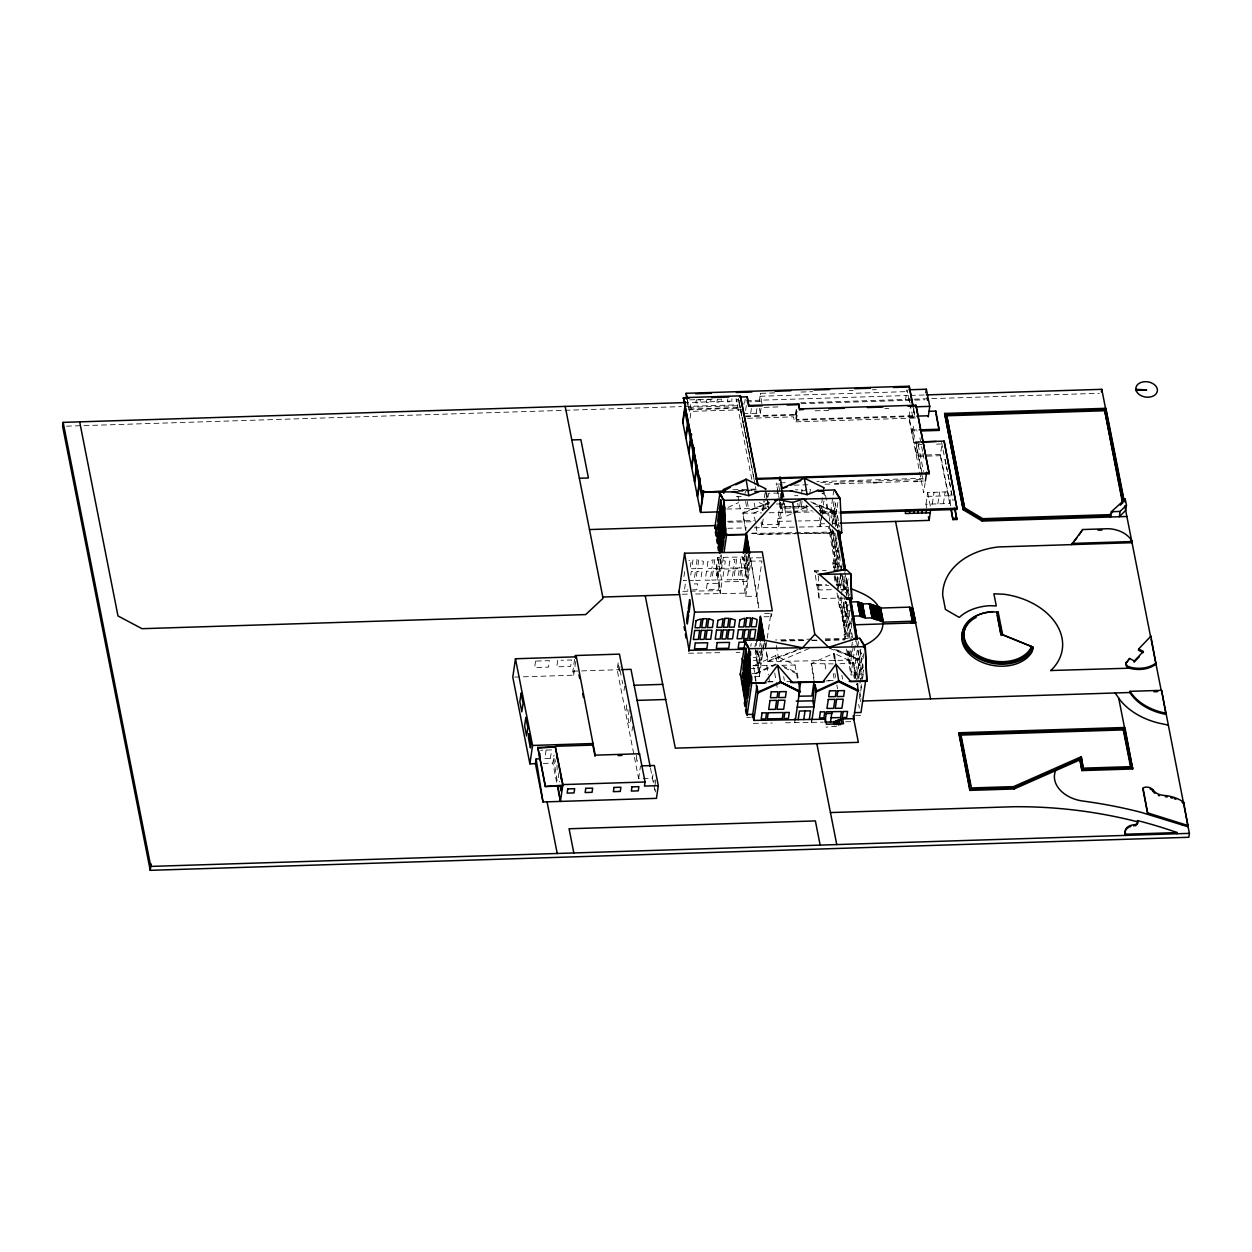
<?xml version="1.0" encoding="UTF-8"?>
<svg xmlns="http://www.w3.org/2000/svg" width="1252" height="1252" viewBox="0 0 1252 1252"><rect width="100%" height="100%" fill="white"/><g stroke="black" fill="none" stroke-linecap="round" stroke-linejoin="round"><path stroke-width="0.75" stroke-dasharray="5 3.75" d="M844.333 598.049L819.09 598.487L814.582 570.74L826.226 570.536M557.719 660.383L556.78 666.846L570.615 666.408L571.569 659.945L561.178 660.273M546.091 750.089L544.839 758.696L553.54 758.415L557.437 782.719M550.379 758.524L551.631 749.917L540.567 750.261M556.639 782.265L552.868 763.11L554.057 754.956M556.983 764.988L557.234 771.154M514.682 677.082L573.666 675.204L572.884 671.182L574.903 657.269M558.971 772.656L558.361 776.866L559.362 781.905M573.666 675.204L575.951 659.554M618.175 662.809L617.158 669.773L638.645 778.634L652.48 778.196L653.012 774.565M618.488 664.937L619.036 672.512L620.272 664.092M624.028 690.478L624.638 686.268M626.36 704.845L626.923 712.435L627.315 709.696M629.255 709.665L628.034 718.069L628.989 722.905L629.474 719.54M630.617 716.52L630.664 724.079M631.994 730.808L632.604 726.598M687.051 405.695L687.786 400.656M636.313 755.253L636.861 762.828L637.268 760.089M687.489 400.296L689.101 409.811L740.433 408.183M690.087 418.121L691.307 409.748L689.57 400.922M638.645 778.634L640.492 765.927M653.747 782.86L654.139 780.121M684.672 571.601L683.357 580.599L686.659 580.537M655.078 784.847L655.829 778.807M685.313 584.074L684.468 589.942L688.005 589.88M690.275 567.046L691.276 560.113L690.431 560.286A15.134 10.376 -9.6 0 0 688.929 560.693M690.76 575.075L691.292 571.475L695.408 571.413L694.093 580.412L689.977 580.474M727.85 398.918L727.428 401.861L731.575 401.72L731.997 398.793M751.795 479.391L736.16 398.778M736.974 408.293L737.084 407.51M755.112 484.853L738.367 398.699L740.245 408.215M716.066 569.159L717.787 557.422L742.765 556.983L746.912 581.413L721.934 581.851L720.213 593.589L716.066 569.159L741.043 568.721L742.765 556.983M720.933 559.55L721.621 554.855M744.658 402.784L745.175 399.263M723.343 557.328L721.621 569.065L719.43 556.154M745.597 410.5L746.568 403.848L742.42 403.973M750.668 413.457L751.81 405.632M756.208 413.27L756.897 408.575M745.034 493.632L745.472 490.706M759.291 401.563L760.48 393.347L777.852 392.784M742.921 413.692L760.355 413.144L761.044 408.449M761.795 403.363L760.48 393.347M754.017 479.328L753 472.849M745.3 551.631L743.985 560.63L743.438 557.39M744.971 556.436L744.189 561.835L745.018 566.671L746.317 557.672L745.503 552.836M749.056 551.991L747.757 560.99L746.928 556.154M745.738 596.375L750.871 561.162L761.983 560.974L756.834 596.187L745.738 596.375L741.043 568.721M762.499 510.597L764.111 499.564M764.377 497.717L765.457 490.361L767.335 501.426M762.938 510.879L764.299 501.551M763.157 519.142L761.92 527.671L760.887 521.63M764.596 509.282L766.474 496.418M767.006 504.18L767.805 498.719M768.071 496.887L768.603 493.257L781.921 493.022L780.325 503.946M750.777 646.423L751.2 643.481M754.909 646.987L755.457 643.278M756.818 640.946L755.191 652.057L759.338 676.487L753.501 676.596M757.976 649.647L756.568 660.227L749.932 660.446M782.61 495.495L778.572 527.389L777.539 521.333L780.966 497.858M781.029 497.435L782.093 490.08L784.096 501.802M757.257 664.264L758.509 655.657M759.682 646.423L760.199 642.824M790.544 508.093L780.935 508.265L776.35 482.959M760.966 650.664L760.183 656.064L759.354 651.228M913.944 407.698L912.661 416.493L796.413 420.202L795.427 415.148L796.71 406.352M761.701 648.286L760.934 660.508L762.249 651.51M795.724 415.132L796.475 409.999M783.862 499.564L781.123 518.344L777.962 518.406L778.994 524.463L762.343 524.745L761.826 521.724M796.131 417.151L797.133 410.296M762.64 648.771L763.438 643.371M796.413 420.202L797.696 411.392M759.338 676.487L764.205 643.137M766.005 646.799L770.872 613.433L761.623 613.59M764.033 616.782L771.42 616.657L771.858 613.73M799.652 506.324L800.591 499.939M801.437 494.133L802.078 489.735L795.427 489.845M801.327 506.293L802.25 499.908M809.762 493.992L810.404 489.595L805.412 489.673M815.725 506.497L819.575 506.434L820.623 513.758M820.514 511.426L823.722 489.36M821.797 515.636L820.185 526.669L819.168 520.629L798.353 520.988M822.063 513.805L823.941 500.925M819.293 510.816L828.996 515.527L825.459 494.759L824.755 495.416L824.896 494.477L821.907 493.022M824.677 523.696L820.796 523.821L821.531 518.782M821.782 517.107L822.517 512.084L821.312 505.949L815.537 506.058M829.325 520.973L833.66 491.316M833.988 501.504L833.206 506.903L834.02 511.739L835.334 502.741M832.314 523.477L833.629 514.478L832.799 509.642L831.484 518.641L832.314 523.477L838.464 523.258M832.517 524.682L833.832 515.683L834.129 524.134M832.22 529.173L831.344 535.23L830.295 529.033M837.118 507.483L837.964 501.708M835.1 533.195L835.381 541.631L835.913 538.031M836.273 525.058L837.588 516.059L838.417 520.895L837.369 528.094M836.117 539.252L836.414 547.687L837.197 542.288M837.838 527.515L838.621 522.115L839.435 526.951M837.494 533.79L832.627 567.156L835.397 567.109L838.104 548.564M812.078 719.415L811.64 722.357L810.873 717.819M834.395 569.644L835.287 563.588L836.07 568.236M839.435 543.352L838.136 552.351L837.306 547.515M838.856 549.972L839.153 558.408L839.685 554.808M837.713 568.345L838.762 561.146L837.932 556.311L837.165 568.533M837.651 571.35L838.965 562.351L839.779 567.203M839.889 556.013L840.186 564.464M837.494 576.593L836.602 582.665L835.647 577.062M838.198 586.437L837.698 577.814L836.806 583.87L837.76 589.473M838.183 589.16L838.856 584.621L839.372 587.72M840.812 573.26L839.497 582.258L838.668 577.407M841.469 568.721L842.518 561.522M841.97 598.44L840.624 607.705L839.513 607.721L841.125 596.594M841.407 594.747L844.098 576.217M843.05 591.022L845.21 576.202M842.111 611.007L843.378 602.228L846.947 602.118M842.189 616.986L845.053 597.423M846.493 594.982L847.792 585.983L847.134 582.039L846.258 593.667M842.878 621.023L845.726 601.461L846.415 605.483M846.696 596.187L848.011 587.188L848.668 591.132M843.566 625.045L846.555 604.513A11.941 1.878 89 0 0 846.242 601.007M847.87 599.833L848.934 592.634L849.372 595.263M844.505 625.124L845.789 616.36L843.378 602.228M844.959 639.882L844.02 634.357L848.355 604.7M844.02 634.357L845.131 634.326L848.386 612.087M849.232 611.117L849.529 619.552M845.804 636.845L846.681 630.789L847.729 636.986M851.61 618.41L850.562 625.609L849.732 620.773M849.044 638.551L850.358 629.553L851.188 634.404M851.282 623.214L851.579 631.665M850.609 641.008L851.391 635.609L852.205 640.445M850.045 650.602L849.153 656.674L848.214 651.071M853.238 646.501L851.923 655.5L851.11 650.664L852.424 641.666L852.972 644.89M858.559 641.509L853.692 674.875L850.906 674.922L856.039 639.709M859.154 649.835L858.371 655.234L859.185 660.07L860.5 651.071M855.46 677.379L856.337 671.307L857.401 677.504L856.728 682.058M858.716 679.085L860.014 670.086L860.312 678.521M863.755 653.685L862.91 659.444L862.299 655.813M859.999 683.326L861.047 676.127L861.595 679.366M859.686 693.858L859.545 701.511M860.813 688.177L861.345 684.578M860.766 691.182L861.814 683.983M862.471 679.445L863.786 670.446M860.515 701.574L860.969 698.538M905.462 400.405L906.996 389.841L909.249 401.266M925.15 482.693L923.679 492.756L908.842 417.542L910.376 406.978M914.821 416.196L909.015 416.368L911.55 431.267L917.074 431.095M911.941 433.286L913.084 425.461L914.68 433.521L913.537 441.346M747.538 418.309L793.533 416.838L794.519 421.877L915.196 418.043L913.506 408.121M912.739 437.324L913.882 429.499M919.641 442.019L914.101 442.191L913.929 443.365L919.469 443.192M919.625 441.878L915.869 442.003L915.697 443.177L922.849 479.469L915.134 479.719M921.895 444.601L918.232 444.726L916.511 456.464L940.315 455.697L942.036 443.959L936.543 444.131M922.849 479.469L923.021 478.295L816.867 481.676M925.948 504.243L927.654 492.505L951.457 491.739L949.752 503.476L925.948 504.243L926.652 507.827M932.302 504.04L934.023 492.302M937.842 503.867L939.563 492.13M943.382 503.68L945.088 491.942M860.734 649.209L860.531 650.132A9.5 6.761 8.3 0 0 861 652.996L863.504 656.455M848.199 578.878L847.088 582.462A9.5 6.761 8.3 0 0 847.729 585.31L848.308 586.218M751.904 533.18L757.46 533.086L757.335 534.416L795.662 533.759M863.52 666.956L860.625 669.961L854.083 673.263M782.281 665.688L797.258 672.966L796.538 673.623L782.891 666.987M834.599 653.45L835.053 660.978L834.599 653.45L853.989 662.871L856.869 679.883M839.951 663.763L853.989 662.871M819.09 598.487L818.432 575.247M728.069 507.389L738.649 502.568M791.264 513.93L786.131 516.262L783.893 503.038M792.97 513.148L808.369 506.137M756.052 681.025L753.454 665.751L775.708 655.61L795.083 665.031L797.399 678.631M755.66 681.119L754.393 673.701L775.536 664.061M776.443 664.515L754.925 674.343L754.393 673.701M814.332 682.512L811.139 663.623L833.378 653.481L833.895 654.123M835.053 660.978L834.536 660.336L835.773 660.32M766.177 507.764L753.845 513.038L755.723 524.103M808.98 648.567L779.01 661.369L776.193 644.78M769.526 502.412L742.843 512.569L745.973 531.005M745.566 529.831L742.749 513.226L769.464 503.069M798.307 649.381L768.008 660.899L766.443 651.682M764.784 643.121L767.914 661.572L801.765 648.692M801.014 392.048L812.595 391.688M849.263 390.514L853.128 390.389M872.425 389.779L876.29 389.654M760.058 396.274L906.745 391.61M689.742 399.857L715.064 399.059M736.051 399.56L738.257 399.482M683.529 402.628L744.439 400.703M746.395 400.64L908.467 395.475M910.423 395.413L924.336 394.975M746.583 401.892L762.077 401.407M66.497 426.165L681.464 406.603M684.907 406.493L738.085 404.787M800.56 402.8L1099.256 393.3M688.756 407.307L739.4 405.695M801.233 403.723L924.821 399.795M689.21 409.028L740.542 407.401M764.127 407.385L779.464 406.9M741.998 409.748L689.414 411.423L687.364 401.078M815.13 410.844L828.699 410.406M884.882 408.622L888.763 408.496M745.722 415.961L795.536 414.365L796.538 419.42L912.771 415.711L912.974 418.105L910.548 405.805M745.597 416.744L795.427 415.148M908.842 417.542L915.306 417.26M911.722 430.093L917.246 429.921M780.199 482.834L787.931 482.599M780.027 484.008L776.177 484.133L776.897 487.857M820.561 482.724L832.142 482.349M839.857 482.114L870.75 481.128M878.466 480.878L913.209 479.782M794.144 485.181L811.515 484.634M825.021 484.211L832.752 483.961M840.468 483.71L871.345 482.724M877.136 482.552L911.879 481.441M919.594 481.191L923.46 481.081M732.968 489.782L748.539 489.282M750.496 489.219L756.333 489.047L756.161 490.221L755.457 486.637M738.07 490.471L749.478 490.095M751.372 490.048L758.978 489.798M744.596 490.581L738.821 490.768L743.798 490.737M746.521 490.518L752.311 490.33M737.96 491.253L749.369 490.878M927.09 496.418L950.894 495.651M822.517 512.084L837.995 511.583M820.796 512.584L838.339 512.037M822.564 513.696L838.183 513.21M727.537 521.302L754.017 520.456M851.767 610.694L841 611.039L843.785 625.155M845.789 616.36L849.435 616.234M843.582 625.155L852.283 624.873M753.266 657.425L757.006 657.3L755.895 650.758M572.884 671.182L619.38 669.695M752.843 665.548L758.368 665.375L759.761 673.56L751.998 673.686M749.87 668.568L757.945 668.302L759.416 658.161L758.321 651.713M836.555 726.238L825.96 727.162M543.29 763.423L552.868 763.11M801.671 490.784L807.399 490.674M736.286 496.715L741.278 496.637M794.566 495.714L797.9 495.651M765.348 504.196L769.041 504.133M776.443 504.008L781.984 503.914M807.978 506.184L782.829 506.606L782.077 502.803M781.107 507.091L808.041 506.622M726.864 509.032L766.6 508.343M792.469 508.062L809.778 507.764M791.405 511.16L785.693 511.254L784.409 503.695M793.298 511.129L812.329 510.8M819.716 510.675L827.322 510.55L825.71 501.082M742.749 513.226L761.513 512.897M769.166 512.772L813.237 512.021M820.905 511.88L834.317 511.661L822.611 506.403M728.617 522.178L753.297 521.755M777.539 521.333L796.46 521.02M727.866 528.266L746.787 527.937M754.346 527.812L797.493 527.061M799.386 527.029L828.511 526.529L835.397 567.109M751.732 533.415L833.926 532.006M757.507 534.181L834.208 532.867M797.587 533.728L833.988 533.102M761.435 557.75L750.324 557.938L758.822 608.002M741.168 567.892L746.129 567.813L747.147 560.771A15.134 10.376 -9.6 0 0 743.25 559.378L742.436 559.237M814.567 571.851L818.448 571.788M694.171 583.917L697.708 583.855L696.863 589.723L689.774 589.848M816.742 584.637L826.445 584.465M836.164 584.308L843.926 584.168M816.914 585.701L828.574 585.498M836.336 585.373L844.114 585.232M682.809 591.304L688.475 591.194M690.368 591.163L720.651 590.647L716.504 566.217L722.044 566.123L720.182 555.059M817.634 589.958L833.175 589.692M840.953 589.567L844.834 589.489M682.371 594.231L688.052 594.137M695.627 594.011L745.19 593.151L750.433 557.281L759.072 609.301M811.844 639.099L775.598 639.991M825.271 638.88L850.186 638.442M781.138 640.727L804.128 640.335M811.797 640.195L817.556 640.101M825.209 639.96L844.38 639.631M781.326 640.993L804.316 640.601M811.969 640.461L817.728 640.367M825.397 640.241L844.552 639.897M688.584 653.215L722.842 652.621M736.16 652.386L739.963 652.323M767.914 661.572L859.482 659.992L856.462 640.883M811.139 663.623L833.3 663.889M753.454 665.751L773.439 665.407M781.764 665.266L795.083 665.031M767.961 681.683L773.689 681.573M828.151 680.65L833.879 680.54M767.789 681.917L773.517 681.808M786.882 681.589L790.701 681.511M826.07 680.916L829.888 680.838M746.787 717.396L750.496 717.333M855.57 715.534L860.562 715.44M753.375 723.359L772.296 723.03M785.536 722.795L823.253 722.154M845.679 721.762L851.376 721.668M832.298 562.868L842.205 567.046M810.842 501.817L834.411 510.988L837.244 528.923M812.971 503.335L834.317 511.661M834.317 649.491L859.592 659.335M829.231 648.223L859.482 659.992L836.383 649.616M759.197 502.6L769.166 507.451M814.582 570.74L817.04 573.103M945.041 459.249L946.183 464.993M946.559 466.902L947.686 472.63L946.418 466.902M948.061 474.539L949.188 480.283M949.564 482.192L950.706 487.92M941.614 442.488L942.725 448.122M943.085 450L944.571 457.512M944.947 459.39L946.058 465.024M947.905 474.414L949.016 480.048M949.392 481.926L953.101 500.706M950.628 505.886L940.487 454.523L916.683 455.29L914.101 442.191M940.315 455.697L949.752 503.476M919.938 438.059L922.552 451.33M922.927 453.24L924.054 458.921M913.381 408.903L915.196 418.043M909.046 398.199L910.173 403.911M918.232 444.726L923.506 471.456M927.654 492.505L930.486 506.841M915.869 442.003L922.27 474.477M819.575 506.434L820.483 511.051M819.591 517.686L820.796 523.821M782.985 492.099L784.112 497.811M782.563 493.382L783.267 496.966M781.436 492.74L782.484 498.108M778.697 485.682L779.824 491.394M780.199 493.288L781.702 500.91M777.273 489.704L778.728 497.122M779.104 498.985L780.935 508.265M759.401 408.308L760.355 413.144M739.181 402.095L740.292 407.761M740.668 409.654L741.794 415.32M742.154 417.213L743.281 422.879M743.657 424.772L744.768 430.453M745.143 432.331L746.63 439.89M747.006 441.784L748.133 447.465M748.508 449.343L749.619 455.024M740.621 410.108L741.747 415.82M742.123 417.714L743.25 423.411M743.625 425.32L746.63 440.532M747.006 442.425L748.133 448.122M748.508 450.031L749.619 455.728M749.995 457.637L751.122 463.334M751.497 465.243L752.624 470.94M654.968 789.026L655.532 791.937M650.508 768.227L655.344 792.704M620.053 670.321L621.055 675.36M622.041 680.399L622.713 683.764M554.777 758.712L555.45 762.077M844.74 571.851L848.966 596.766M834.849 521.74L835.679 526.576M842.377 575.044L845.413 592.9M840.389 565.669L841.203 570.521M842.236 576.358L844.818 591.586M851.783 632.87L852.612 637.706M833.535 530.738L834.364 535.574M859.905 692.34L860.703 696.988M824.239 492.38L824.755 495.416M853.285 663.544L855.836 678.647M829.262 525.48L835.835 564.167L833.049 564.214L833.676 567.907M855.272 678.772L854.114 671.933L851.344 671.98L847.588 649.851M853.692 674.875L854.318 678.553M858.684 704.375L859.31 708.069M840.624 607.705L845.131 634.326M834.928 575.278L836.492 584.496M838.37 595.561L839.936 604.779L841.047 604.763L845.569 631.399L844.458 631.415L845.71 638.786M834.192 576.374L835.444 583.745M837.009 592.963L839.513 607.721M846.524 649.099L850.906 674.922M841.907 675.266L842.565 679.1M835.194 660.039L835.929 664.327M833.378 653.481L834.536 660.336M806.366 505.104L807.337 510.894M834.928 673.466L835.569 677.301M836.868 684.969L837.525 688.803M833.253 673.498L834.239 679.241M797.712 503.32L799.011 511.035M824.974 664.029L826.273 671.698M811.656 664.249L814.223 679.366M782.03 492.052L783.564 501.16M766.647 492.599L768.54 503.742M797.258 672.966L798.197 678.521M767.617 503.101L768.462 508.109M794.222 718.1L794.989 722.639M754.267 503.163L755.175 508.547M783.674 676.549L784.315 680.321M756.036 525.95L757.288 533.321M770.872 613.433L771.42 616.657M775.708 655.61L777.163 664.202M747.303 501.473L748.524 508.656M745.629 501.504L746.849 508.688M774.722 672.934L775.99 680.462M776.318 682.34L777.586 689.868M764.878 642.464L766.13 649.835M738.054 496.23L740.198 508.797M766.787 665.516L768.384 674.922M768.697 676.816L769.98 684.343M760.95 643.841L761.498 647.065M757.836 651.619L759.197 659.694M756.177 650.32L757.1 655.719M717.787 557.422L721.934 581.851M535.59 661.087L534.635 667.551L548.486 667.113L549.425 660.649L535.59 661.087M696.3 399.92L695.877 402.862L700.024 402.737L700.447 399.795L696.3 399.92M706.817 399.591L706.394 402.534L710.541 402.393L710.964 399.466L706.817 399.591M692.982 559.863L691.683 568.737L695.799 568.674L697.098 559.785L692.982 559.863M717.333 399.263L716.911 402.189L721.058 402.064L721.481 399.122L717.333 399.263M697.067 571.381L695.752 580.38L700.697 580.286L702.012 571.288L697.067 571.381M698.726 559.988L697.474 568.643L702.419 568.549L703.436 561.506A15.134 10.376 -9.6 0 0 699.539 560.129L698.726 559.988M706.519 571.225L705.22 580.224L710.166 580.13L711.48 571.131L706.519 571.225M707.959 561.444L706.926 568.486L711.872 568.392L713.139 559.738L707.959 561.444M707.177 583.698L706.316 589.567L718.711 589.348L719.571 583.479L707.177 583.698M713.139 571.1L711.825 580.099L715.941 580.036L717.255 571.037L713.139 571.1M714.829 559.487L713.546 568.361L717.662 568.298L718.945 559.409L714.829 559.487M718.914 571.006L717.615 580.005L722.56 579.926L723.875 570.928L718.914 571.006M720.589 559.613L719.321 568.267L724.266 568.189L725.299 561.146L720.589 559.613M728.382 570.849L727.068 579.848L732.013 579.754L733.328 570.755L728.382 570.849M729.806 561.068L728.774 568.111L733.735 568.017L734.987 559.362L734.142 559.534A15.134 10.376 -9.6 0 0 729.806 561.068M734.987 570.724L733.688 579.723L737.804 579.66L739.103 570.662L734.987 570.724M736.692 559.112L735.393 567.985L739.509 567.923L740.808 559.034L736.692 559.112M740.777 570.63L739.462 579.629L744.408 579.551L745.722 570.552L740.777 570.63M746.536 558.893L745.222 567.892L746.035 572.727L747.35 563.729L746.536 558.893M747.554 564.934L746.787 577.172L747.554 564.934M749.275 553.196L748.508 565.434L749.275 553.196M759.495 658.63L758.618 664.702L759.526 670.086L760.418 664.029L759.495 658.63M835.538 503.946L834.223 512.944L835.053 517.796L836.367 508.797L835.538 503.946M832.423 530.378L831.547 536.451L832.502 542.053L833.378 535.981L832.423 530.378M836.571 510.002L835.256 519.001L836.07 523.837L837.385 514.838L836.571 510.002M833.582 537.186L832.705 543.258L833.644 548.861L834.536 542.789L833.582 537.186M834.74 543.994L833.863 550.066L834.912 556.264L835.788 550.207L834.74 543.994M836.915 550.254L835.6 559.253L836.414 564.089L837.729 555.09L836.915 550.254M841.015 574.465L839.701 583.463L840.53 588.299L841.829 579.3L841.015 574.465M846.43 577.908L845.554 589.535L846.43 577.908M847.213 604.372L846.352 616L847.213 604.372M848.308 617.455L846.994 626.454L847.823 631.29L849.138 622.291L848.308 617.455M849.341 623.512L848.027 632.51L848.84 637.346L850.155 628.347L849.341 623.512M850.249 651.822L849.372 657.879L850.421 664.092L851.297 658.02L850.249 651.822M857.964 657.973L856.65 666.972L857.479 671.808L858.794 662.809L857.964 657.973M858.997 664.029L857.683 673.028L858.496 677.864L859.811 668.865L858.997 664.029M860.703 652.292L859.388 661.291L860.218 666.127L861.533 657.128L860.703 652.292M861.736 658.349L860.421 667.347L861.235 672.183L862.55 663.184L861.736 658.349M862.753 664.389L861.454 673.388L862.268 678.24L863.583 669.241L862.753 664.389"/><path stroke-width="1.5" d="M737.678 491.88L718.617 491.942L724 501.254L725.706 534.964L746.239 534.604L746.348 533.274L777.398 499.423L792.594 502.443L803.518 498.969L837.932 531.709M764.471 641.274L764.315 639.913L743.782 640.273L749.181 649.6L750.871 683.295L764.049 683.076M764.315 639.913L760.324 616.845M816.946 490.518L834.614 489.939L839.998 499.266M854.021 638.379L859.78 638.285L865.179 647.597L866.869 681.307L850.812 681.589M882.91 623.903C882.644 634.967 872.378 641.76 863.332 645.875M685.861 402.565L63.163 422.378L62.6 426.29L150.224 870.328L1188.837 837.275L1189.4 833.362L1161.574 690.337L1130.008 691.339L1129.836 692.512A48.265 34.305 8.3 0 0 1165.925 714.376L1161.574 690.337M150.224 870.328L151.148 863.927M642.229 765.864L654.342 765.488L658.317 785.646L644.467 786.084L645.077 781.984L639.506 753.751L595.216 755.159L576.358 656.815L515.464 658.755L512.788 677.144L529.893 763.845L535.637 763.657M529.893 763.845L532.569 745.456L515.464 658.755M540.066 753.704L539.299 758.868L536.106 758.978L535.433 763.673L542.992 801.969L656.455 798.353L658.317 785.646M545.246 786.522L537.797 747.428L555.231 746.881L562.79 785.176L545.246 786.522L562.68 785.959M555.231 746.881L537.687 748.211M561.757 786.772L561.146 790.982L560.145 785.943M557.782 788.009L560.427 801.421L562.868 784.597L555.309 746.286L593.229 745.081M724.658 491.676L701.856 492.396L683.42 397.666L740.448 395.851L758.227 485.964M913.146 406.29L909.171 386.211L686.112 393.3L687.019 399.325M685.58 401.798L682.684 421.705L700.588 512.428L718.476 511.865M682.919 422.91L685.204 407.26M639.506 753.751L639.334 754.925L619.443 654.123L575.153 655.532L575.685 658.223M685.705 437.026L687.99 421.376M685.939 438.231L688.224 422.581M688.6 451.737L690.885 436.087M688.85 452.958L691.605 434.037M691.511 466.464L694.265 447.543M691.746 467.669L694.031 452.019M694.406 481.175L696.691 465.525M694.657 482.396L696.941 466.746M678.866 592.431L684.578 553.212L762.28 551.882L772.281 610.788L694.578 612.134L688.866 651.337M697.317 495.902L699.602 480.252M697.552 497.107L700.322 478.201M701.856 492.396L724.767 490.894M700.337 511.223L703.342 490.674M700.588 512.428L703.749 490.721M714.736 528.485L719.884 493.272L721.966 496.465M724.188 503.664L723.969 513.07L724.798 507.295M740.323 396.634L740.448 395.851M720.714 552.398L721.512 546.921L722.201 550.943L722.075 551.725L721.387 547.703M724.125 551.897L726.755 533.853M739.619 397.04L747.194 396.806L748.79 406.258L762.202 405.82M748.79 406.258L747.194 396.806M743.281 553.368L746.348 533.274M744.22 551.991L744.752 548.392L745.3 551.631M746.99 553.134L748.039 545.935L747.209 541.099L746.442 553.321M747.46 552.555L748.242 547.155L749.056 551.991M741.966 658.364L743.015 662.605M740.182 674.969L745.05 641.619M750.824 677.238L749.525 686.237L748.696 681.401L750.011 672.402L750.558 675.626M779.48 480.392L779.98 476.871L782.234 488.296M756.818 640.946L760.418 616.187L764.565 640.617M757.57 640.742L758.884 631.744L758.649 640.367M747.068 715.549L751.936 682.183M759.119 639.772L759.635 636.173L760.465 641.024M761.075 639.49L762.374 630.492L763.204 635.327L762.421 640.727M762.891 640.148L763.407 636.548L763.955 639.772M752.342 717.302L756.897 686.033M803.471 409.592L799.59 409.701L798.713 403.88L748.899 405.476M842.596 718.898L843.551 723.687L826.383 724.235L825.397 719.196L753.798 720.416L757.929 692.09M799.59 409.701L798.713 403.88M800.654 682.168L798.604 696.206L811.922 695.987L813.972 681.933M795.427 719.697L799.558 691.37L780.168 681.949L799.699 692.184L798.823 682.246M798.197 719.65L799.449 711.042L810.56 710.854L809.293 719.462M803.753 719.556L805.005 710.948M797.242 707.177L813.894 706.895L812.877 700.838L814.661 684.39L816.335 691.902L838.59 681.761L857.964 691.182L857.51 683.655L856.806 684.328M837.572 530.848L844.411 569.926M812.078 719.415L816.21 691.088M839.45 539.299L840.53 531.897M830.514 722.028L832.017 711.699M849.169 599.145L850.374 598.456L857.26 639.021L856.149 639.036L849.263 598.472M833.848 721.966L835.6 721.355L836.242 724.611M835.6 721.355L837.338 720.745L837.979 723.985M837.338 720.745L840.843 719.509M857.526 602.368L859.185 602.306L861.971 616.422L860.312 616.469L857.604 601.774L850.499 602.009M840.734 719.947L840.937 718.914L853.692 718.695L858.356 742.342L675.313 748.164L645.218 595.686M859.091 602.901L860.766 602.838L863.551 616.954L861.877 617.001L859.185 602.306M841.876 723.734L840.937 718.914M860.672 603.433L862.331 603.37L865.116 617.486L863.457 617.549L860.766 602.838M860.312 616.469L857.604 601.774M862.252 603.965L869.451 603.73L872.221 617.846L865.038 618.081L862.331 603.37M869.357 604.325L871.016 604.262L873.802 618.378L872.143 618.441L869.451 603.73M853.535 719.79L857.823 690.368L857.964 691.182M870.938 604.857L872.597 604.81L875.383 618.911L873.724 618.973L871.016 604.262M872.503 605.389L874.162 605.342L876.948 619.443L875.289 619.505L872.597 604.81M874.084 605.921L875.743 605.874L878.528 619.99L876.869 620.037L874.162 605.342M878.09 618.801L875.743 605.874M865.711 680.227L861 712.513L854.521 712.623M913.021 407.072L909.171 386.211M877.229 606.985L878.888 606.938L881.674 621.055L880.015 621.102L877.323 606.406L875.664 606.453M878.81 607.533L880.469 607.47L883.255 621.587L881.596 621.634L878.888 606.938M878.528 619.99L880.109 620.522L877.323 606.406M880.391 608.065L909.719 607.126L912.505 621.242L883.161 622.166L880.469 607.47M755.958 479.266L929.203 473.757L915.948 405.225L799.715 408.919M925.854 392.752L926.37 389.231L908.936 389.779M909.484 513.398L909.907 510.472M913.631 513.273L914.054 510.331M928.217 416.932L929.751 406.368L926.37 389.231M917.779 513.132L918.217 510.206L905.759 510.597L905.337 513.539L930.236 512.741M925.384 481.018L926.668 472.207M935.635 412.252L935.807 411.079L929.172 411.282M921.942 513.007L922.364 510.065M909.641 607.721L911.299 607.658L914.085 621.774L912.426 621.821L909.719 607.126M929.203 473.757L915.948 405.225M911.206 608.253L912.864 608.19L915.65 622.307L913.991 622.354L911.299 607.658M926.089 512.866L926.511 509.94M920.768 430.97L939.219 430.391L935.807 411.079M1124.28 501.316L1105.923 408.308L944.634 413.442L963.242 509.752L982.178 521.082L1126.878 516.481M840.139 523.195L929.125 520.378L930.674 509.799M910.595 623.058L915.65 622.307M964.416 507.279L946.528 414.6L1104.514 409.576L1122.903 502.772L1120.274 505.151M921.519 441.831L944.102 441.111L956.794 507.498M955.119 508.922L956.81 519.486L952.928 519.611L951.332 509.47M944.102 441.111L957.17 509.423L840.123 513.148M963.242 509.752L944.634 413.442M964.791 509.188L946.528 414.6M982.178 521.082L982.351 519.909L963.414 508.578M1079.834 759.933L1081.931 770.59L1132.669 768.978L1124.891 727.475L958.829 732.764L969.799 790.388L1014.089 788.979L1079.834 759.933L1080.006 758.759L1014.245 787.805L969.971 789.214L969.799 790.388M960.738 733.922L960.566 735.096L1123.294 729.916L1123.467 728.742L960.738 733.922L971.396 787.946L1013.604 786.6L1081.274 756.724L1083.356 769.323L1081.274 756.724M996.733 613.245L996.936 611.884L1001.13 635.547M997.891 614.059L998.173 612.103L992.273 611.852A36.543 25.963 8.3 0 0 970.425 652.699A36.543 25.963 8.3 0 0 1032.477 649.506L1033.213 647.268L1002.664 634.842L998.173 612.103M1001.334 634.185L1031.476 646.439L1030.897 648.974A34.837 24.758 8.3 0 1 978.36 656.909A34.837 24.758 8.3 0 1 976.247 617.283M1033.213 647.268L1032.196 651.463A36.543 25.963 8.3 0 1 990.05 664.859A36.543 25.963 8.3 0 1 961.912 634.983M1014.089 788.979L1014.245 787.805M1050.819 670.681L1050.788 670.524A64.885 46.121 8.3 0 0 1004.073 594.246L993.885 593.792L996.295 605.952L990.082 605.686A47.873 34.039 8.3 0 0 959.235 617.439L945.417 609.427L942.678 595.248A75.042 53.335 8.3 0 1 998.298 546.952L1132.043 542.695L1132.215 541.521A24.32 17.278 8.3 0 0 1107.879 528.72L1082.683 529.533L1071.587 544.62L1077.049 537.656M1101.4 391.939L1101.776 389.325L926.292 394.912M1082.683 529.533L1079.24 534.87M1122.355 502.036L1104.514 409.576M1105.766 409.482L1105.923 408.308M1055.749 769.464L1055.577 770.637A31.378 22.301 8.3 0 0 1083.95 801.186A358.823 255.048 8.3 0 1 1140.854 812.266L1188.101 826.789L1183.641 802.156A29.97 21.3 8.3 0 0 1163.734 795.411A11.847 8.42 8.3 0 1 1153.186 790.106A6.698 4.758 8.3 0 0 1143.765 787.571L1142.857 789.089L1147.802 814.16L1143.029 787.915M1110.274 517.013L1110.43 515.84M1110.587 516.998L1111.353 511.724L1125.251 499.11L1126.456 505.151L1125.673 510.44L1119.304 516.716L1120.086 511.442L1126.456 505.151M1081.931 770.59L1080.006 758.759M1124.859 501.849L1125.251 499.11M1138.647 648.99L1143.358 651.494L1143.186 652.668L1138.475 650.164L1138.647 648.99L1150.885 636.173L1155.987 664.045A25.572 18.17 8.3 0 1 1129.304 668.192A5.227 3.725 8.3 0 1 1126.237 662.981L1129.586 658.474L1134.296 660.978L1134.124 662.152L1139.304 656.737M1129.586 658.474L1126.237 662.981M1126.409 661.807A5.227 3.725 8.3 0 0 1129.476 667.019L1129.304 668.192L1050.788 670.524M1150.885 636.173L1150.713 637.346L1124.781 505.902M1176.99 833.754L1177.162 832.58A344.769 245.063 8.3 0 0 1137.536 820.576A4.805 3.412 8.3 0 1 1133.889 824.833A10.736 7.637 8.3 0 0 1125.673 834.223L1125.501 835.397A10.736 7.637 8.3 0 1 1128.334 827.556M1133.717 826.007L1133.889 824.833M1137.614 823.237A4.805 3.412 8.3 0 0 1137.364 821.75L1137.536 820.576M1154.892 793.298A11.847 8.42 8.3 0 1 1153.014 791.28L1153.186 790.106M1183.641 802.156L1183.469 803.33A29.97 21.3 8.3 0 0 1182.076 802.407M1181.81 824.677L1181.982 823.503M1031.476 646.439L1031.1 647.613A34.837 24.758 8.3 0 1 971.928 650.649A34.837 24.758 8.3 0 1 992.758 611.696M725.706 534.964L724.141 500.33L718.617 491.942M837.823 533.039L841.876 532.742L838.042 532.804M750.871 683.295L749.306 648.677L743.782 640.273M814.802 634.482L792.594 502.443M790.701 681.511L790.763 682.622M824.16 680.947L824.379 681.808L790.92 682.387M866.869 681.307L865.304 646.674L859.78 638.285M764.628 682.841L777.648 665.328L792.406 682.356M822.908 681.839L835.929 664.327L850.671 681.354M802.172 647.675L800.044 648.724M1134.296 660.978L1143.358 651.494M765.316 489.548L766.021 488.89L746.067 479.187L723.171 489.626L723.797 493.335M823.597 488.546L824.301 487.889L804.347 478.186L781.436 488.624L782.03 492.052M1112.433 512.271L1109.82 514.635L982.789 518.688L964.963 508.015M846.289 598.018L846.321 599.129M848.073 599.098L851.767 598.91L850.859 573.854L846.868 570.02L834.004 570.411M723.828 491.081L730.526 487.153M735.66 484.806L744.22 480.909M787.101 486.934L781.436 488.624M790.513 485.369L800.779 480.69M780.309 682.763L758.07 692.904L757.538 692.262L780.45 681.824L800.404 691.527M815.819 691.26L838.715 680.822L858.684 690.525M1018.784 785.427L1022.336 783.846M1040.146 775.99L1056.172 768.9M1068.629 763.391L1079.318 758.681M732.201 491.707L748.868 495.682L759.98 491.222L792.125 490.94M790.481 490.706L807.133 494.681L818.245 490.221M803.878 499.313L805.787 499.845M856.071 638.614L828.699 647.3L814.958 634.248L802.579 647.753L764.487 640.195M842.925 570.083L819.324 574.386L847.823 598.972M695.689 393.785L711.214 393.284M736.426 392.486L751.951 391.986M775.223 391.25L790.732 390.749M814.019 390.014L829.528 389.513M854.756 388.715L870.265 388.23M893.552 387.478L909.062 386.993M683.31 398.449L689.007 398.261M711.825 397.541L728.93 396.994M1135.908 389.403L1146.707 389.841L1136.065 390.17M787.101 405.038L798.604 404.662M828.652 408.778L844.161 408.293M867.401 407.557L882.91 407.057M908.091 406.258L915.838 406.008M916.182 406.806L929.751 406.368M916.761 416.133L928.389 415.758M946.371 415.774L1104.342 410.75M571.804 439.953L580.865 439.655L588.424 477.967L579.363 478.248M919.093 429.859L939.391 429.217M921.488 441.956L936.246 441.487M756.067 478.483L929.313 472.974M834.677 483.898L838.543 483.773M873.27 482.677L877.136 482.552M913.803 481.378L917.669 481.253M840.295 511.974L957.342 508.249M1111.353 511.724L1120.086 511.442M589.489 529.549L715.174 525.558L719.869 553.212M953.101 518.438L956.966 518.312M982.351 519.909L1110.743 515.824M1098.02 530.206L1101.885 530.081M1071.759 543.446L1132.215 541.521M602.807 597.032L679.57 594.59M853.082 616.125L860.39 615.89M854.099 624.826L915.603 622.87M621.305 669.632L630.992 669.335L650.211 766.74M634.138 685.282L662.731 684.375M637.127 700.4L665.704 699.492M862.925 701.01L1129.836 692.512M1153.984 691.746L1157.693 691.636M532.569 745.456L593.464 743.516M618.159 755.598L622.009 755.472M562.868 784.597L645.077 781.984M1083.528 768.149L1130.947 766.647L1123.467 728.742M1082.104 769.417L1132.841 767.805M1001.929 788.15L1005.763 788.024M830.452 812.564L1013.4 806.742A344.769 245.063 8.3 0 1 1137.364 821.75M1125.673 834.223L1177.162 832.58M1189.4 833.362L150.788 866.415L63.163 422.378M754.862 491.582L758.681 491.52M818.526 491.316L823.879 491.222M724.141 500.33L840.139 498.343L841.704 532.976M776.6 500.346L774.863 500.377L777.085 499.767M725.878 534.729L746.411 534.369M818.119 574.418L850.859 573.854M847.667 597.986L850.452 597.94L857.151 639.694M846.493 599.004L851.767 598.91M746.098 642.104L739.024 642.229L738.164 648.098L743.485 648.004M749.306 648.677L865.304 646.674M744.204 649.318L689.023 650.273L679.022 591.367M864.068 647.613L865.179 647.597M751.043 683.06L766.099 682.809M849.2 681.385L867.041 681.072M792.61 682.59L822.361 682.074M796.225 701.136L812.877 700.838M826.226 713.515L831.766 713.421M831.14 717.756L840.577 717.599L841.454 711.527L826.476 711.793L824.958 722.122L836.211 721.934M1168.022 725.049L1158.851 723.108A62.318 44.305 8.3 0 1 1119.538 699.305L1115.141 692.982M1147.974 812.986L1188.273 825.616M830.952 648.192L828.981 647.221M840.061 681.73L854.6 688.803M851 588.659C861.47 592.994 873.395 597.141 879.17 607.783M976.137 515.981L979.377 517.921M844.083 568.502L845.663 570.083M834.614 489.939L840.139 498.343M746.098 643.199L748.195 646.392M1101.776 389.325L1105.845 409.936M1106.126 411.376L1123.56 499.736M1151.104 639.256L1161.042 689.68M1118.678 698.068L1124.719 728.648M1125.078 730.479L1132.669 768.978M1123.294 729.916L1130.399 765.927M999.769 623.543L1001.631 633.011M997.093 615.108L1000.771 633.7M935.995 414.052L939.219 430.391M954.572 508.218L956.81 519.486M950.8 508.86L952.928 519.611M927.106 397.713L927.638 400.405M928.421 516.779L929.125 520.378M960.926 736.958L970.488 785.395M958.829 732.764L969.971 789.214M895.587 521.442L930.596 698.851M839.184 719.54L840.045 724.955M837.432 720.15L838.386 725.018M835.679 720.761L836.32 724.032M833.926 721.387L834.568 724.658M780.794 484.43L781.498 488.014M816.852 743.672L836.759 844.584M740.699 398.543L757.726 484.837M820.154 845.116L815.381 820.921L569.065 828.761L573.839 852.956M686.112 393.3L687.145 398.543M683.42 397.666L702.622 495.573M684.75 410.39L687.52 424.506M687.771 425.711L690.431 439.217M690.666 440.438L693.342 453.944M693.577 455.149L696.237 468.655M696.472 469.876L699.148 483.382M699.383 484.587L702.169 498.703M565.184 406.399L603.057 598.331L585.67 614.575L142.024 628.692L117.985 615.953L79.674 421.861M578.956 674.734L579.692 678.537M582.696 693.718L583.448 697.505M592.806 744.956L595.044 756.333M556.999 757.225L557.766 761.059M560.786 776.381L561.538 780.215M537.797 747.428L545.356 785.74M547.046 801.843L557.234 853.488M838.777 530.159L845.538 569.926M838.871 531.912L845.444 570.646M853.191 715.674L853.692 718.695M804.347 478.186L807.133 494.681M835.929 664.327L838.715 680.822M815.177 685.032L816.335 691.902M799.558 691.37L799.699 692.184M746.067 479.187L748.868 495.682M777.648 665.328L780.45 681.824M746.286 532.851L749.807 553.587M749.416 552.523L746.192 533.508L746.239 534.604M757.163 687.551L758.07 692.904M756.286 684.828L757.538 692.262M753.798 720.416L752.765 714.36L747.225 714.469L740.339 673.889M715.361 532.178L715.987 535.872M716.613 539.549L717.24 543.243M717.865 546.936L718.491 550.614M744.283 702.638L744.909 706.331M745.535 710.025L746.161 713.703M684.578 553.212L694.578 612.134M684.077 626.61L684.719 630.398M685.36 634.201L686.002 638.004M558.032 786.459L560.427 801.421M536.106 758.978L542.992 801.969M750.386 651.494L750.574 655.328M751.638 676.424L751.826 680.259M850.718 574.824L851.595 599.035M1129.523 826.962A10.736 7.637 8.3 0 1 1130.838 826.492M1166.097 713.202A48.265 34.305 8.3 0 1 1130.008 691.339M1165.377 796.741A29.97 21.3 8.3 0 1 1167.177 796.976M1170.745 797.68A29.97 21.3 8.3 0 1 1172.482 798.15M1174.204 798.682A29.97 21.3 8.3 0 1 1175.878 799.292M1130.994 540.927A24.32 17.278 8.3 0 1 1132.043 542.695M962.209 633.309A36.543 25.963 8.3 0 1 967.139 624.106M1137.505 823.706A4.805 3.412 8.3 0 1 1136.988 824.583M1136.143 825.303A4.805 3.412 8.3 0 1 1135.016 825.788M1156.159 662.871A25.572 18.17 8.3 0 1 1129.476 667.019M1150.15 789.026A6.698 4.758 8.3 0 1 1151.292 789.636M1152.263 790.403A6.698 4.758 8.3 0 1 1153.014 791.28M1159.336 795.74A11.847 8.42 8.3 0 1 1158.35 795.364M521.067 693.295L519.846 701.715L521.834 711.793L523.07 703.374L521.067 693.295M525.84 717.49L524.619 725.91L526.607 735.988L527.843 727.568L525.84 717.49M529.033 733.625L528.422 737.819L530.41 747.913L531.02 743.704L529.033 733.625M567.751 788.917L567.14 793.126L574.058 792.907L574.668 788.697L567.751 788.917M585.748 788.337L585.138 792.547L592.055 792.328L592.665 788.118L585.748 788.337M613.981 787.445L613.355 791.655L620.272 791.436L620.898 787.226L613.981 787.445M631.963 786.866L631.352 791.076L638.27 790.857L638.88 786.647L631.963 786.866M687.911 611.367L686.644 619.975L687.332 623.997L688.584 615.389L687.911 611.367M689.617 599.63L688.365 608.237L689.054 612.259L690.306 603.652L689.617 599.63M694.672 630.507L693.358 639.506L698.303 639.412L699.618 630.413L694.672 630.507M696.096 620.726L695.063 627.768L700.009 627.675L701.277 619.036L700.431 619.192A15.134 10.376 -9.6 0 0 696.096 620.726M695.314 642.98L694.453 648.849L706.848 648.63L707.709 642.761L695.314 642.98M701.277 630.398L699.962 639.396L704.078 639.318L705.392 630.319L701.277 630.398M702.982 618.77L701.683 627.659L705.799 627.581L707.098 618.691L702.982 618.77M719.024 511.598L717.709 520.597L718.538 525.433L719.837 516.434L719.024 511.598M720.729 499.861L719.415 508.86L720.244 513.696L721.559 504.697L720.729 499.861M717.396 524.917L716.504 530.989L717.568 537.186L718.445 531.13L717.396 524.917M720.057 517.639L718.742 526.638L719.556 531.49L720.87 522.491L720.057 517.639M721.762 505.902L720.448 514.901L721.277 519.752L722.576 510.753L721.762 505.902M718.648 532.335L717.772 538.407L718.726 543.994L719.603 537.937L718.648 532.335M721.074 523.696L719.759 532.695L720.589 537.531L721.903 528.532L721.074 523.696M722.795 511.958L721.481 520.957L722.294 525.793L723.609 516.794L722.795 511.958M719.806 539.142L718.93 545.215L719.869 550.817L720.761 544.745L719.806 539.142M707.067 630.288L705.752 639.287L710.698 639.209L712.012 630.21L707.067 630.288M708.726 618.895L707.458 627.549L712.404 627.471L713.437 620.429A15.134 10.376 -9.6 0 0 709.524 619.036L708.726 618.895M722.107 529.752L720.792 538.751L721.606 543.587L722.92 534.588L722.107 529.752M723.812 518.015L722.498 527.014L723.327 531.85L724.642 522.851L723.812 518.015M723.124 535.793L721.825 544.792L722.639 549.644L723.953 540.645L723.124 535.793M724.845 524.056L723.531 533.055L724.345 537.906L725.659 528.907L724.845 524.056M716.52 630.132L715.205 639.13L720.15 639.036L721.465 630.038L716.52 630.132M717.944 620.35L716.927 627.393L721.872 627.299L723.14 618.66L717.944 620.35M717.177 642.605L716.316 648.473L728.711 648.27L729.572 642.401L717.177 642.605M723.14 630.022L721.825 639.021L725.941 638.943L727.255 629.944L723.14 630.022M724.83 618.394L723.531 627.283L727.647 627.205L728.946 618.316L724.83 618.394M728.914 629.913L727.6 638.911L732.545 638.833L733.86 629.834L728.914 629.913M730.573 618.519L729.321 627.174L734.267 627.096L735.3 620.053L730.573 618.519M746.458 536.654L745.691 548.892L746.458 536.654M738.367 629.756L737.068 638.755L742.013 638.661L743.328 629.662L738.367 629.756M739.807 619.975L738.774 627.017L743.719 626.923L744.987 618.285L744.126 618.441A15.134 10.376 -9.6 0 0 739.807 619.975M744.987 629.646L743.672 638.645L747.788 638.567L749.103 629.568L744.987 629.646M746.677 618.018L745.394 626.908L749.51 626.829L750.793 617.94L746.677 618.018M744.189 659.929L742.874 668.928L743.704 673.764L745.018 664.765L744.189 659.929M745.91 648.192L744.596 657.19L745.409 662.026L746.724 653.028L745.91 648.192M742.561 673.263L741.685 679.32L742.733 685.533L743.61 679.46L742.561 673.263M745.222 665.986L743.907 674.985L744.721 679.82L746.035 670.822L745.222 665.986M746.928 654.248L745.613 663.247L746.442 668.083L747.757 659.084L746.928 654.248M750.777 629.537L749.463 638.536L754.408 638.457L755.723 629.459L750.777 629.537M752.436 618.144L751.169 626.798L756.114 626.72L757.147 619.677A15.134 10.376 -9.6 0 0 753.235 618.285L752.436 618.144M743.829 680.681L742.937 686.738L743.891 692.34L744.768 686.268L743.829 680.681M746.239 672.027L744.924 681.025L745.754 685.877L747.068 676.878L746.239 672.027M747.96 660.289L746.646 669.288L747.46 674.139L748.774 665.141L747.96 660.289M749.353 651.995L749.134 661.4L749.353 651.995M744.971 687.489L744.095 693.545L745.05 699.148L745.926 693.092L744.971 687.489M747.272 678.083L745.957 687.082L746.787 691.933L748.086 682.935L747.272 678.083M748.978 666.346L747.663 675.344L748.493 680.196L749.807 671.197L748.978 666.346M746.129 694.297L745.253 700.353L746.302 706.566L747.178 700.494L746.129 694.297M748.305 684.14L746.99 693.138L747.804 697.974L749.119 688.976L748.305 684.14M760.606 620.006L759.839 632.229L760.606 620.006M761.357 624.435L760.042 633.434L760.856 638.285L762.171 629.287L761.357 624.435M762.092 712.904L761.2 718.961L765.645 718.883L766.537 712.826L762.092 712.904M768.196 712.795L767.304 718.851L782.297 718.601L783.189 712.529L768.196 712.795M769.996 700.463L768.681 709.461L775.348 709.352L776.647 700.353L769.996 700.463M771.248 691.855L770.387 697.724L777.054 697.614L777.915 691.746L771.248 691.855M778.321 700.322L777.007 709.321L783.674 709.211L784.973 700.212L778.321 700.322M779.573 691.714L778.713 697.583L785.38 697.474L786.24 691.605L779.573 691.714M784.847 712.513L783.955 718.57L788.4 718.491L789.292 712.435L784.847 712.513M820.373 711.903L819.481 717.959L823.926 717.881L824.802 711.825L820.373 711.903M828.276 699.461L826.962 708.46L833.613 708.35L834.928 699.352L828.276 699.461M829.528 690.854L828.668 696.722L835.334 696.613L836.179 690.744L829.528 690.854M836.602 699.32L835.287 708.319L841.939 708.209L843.253 699.211L836.602 699.32M837.854 690.713L836.993 696.582L843.66 696.472L844.505 690.603L837.854 690.713M843.128 711.512L842.236 717.568L846.681 717.49L847.557 711.433L843.128 711.512M1136.253 390.796L1135.846 388.762A10.845 7.7 8.3 0 1 1151.073 382.705A10.845 7.7 8.3 0 1 1153.655 395.82A10.845 7.7 8.3 0 1 1136.253 390.796"/></g></svg>
